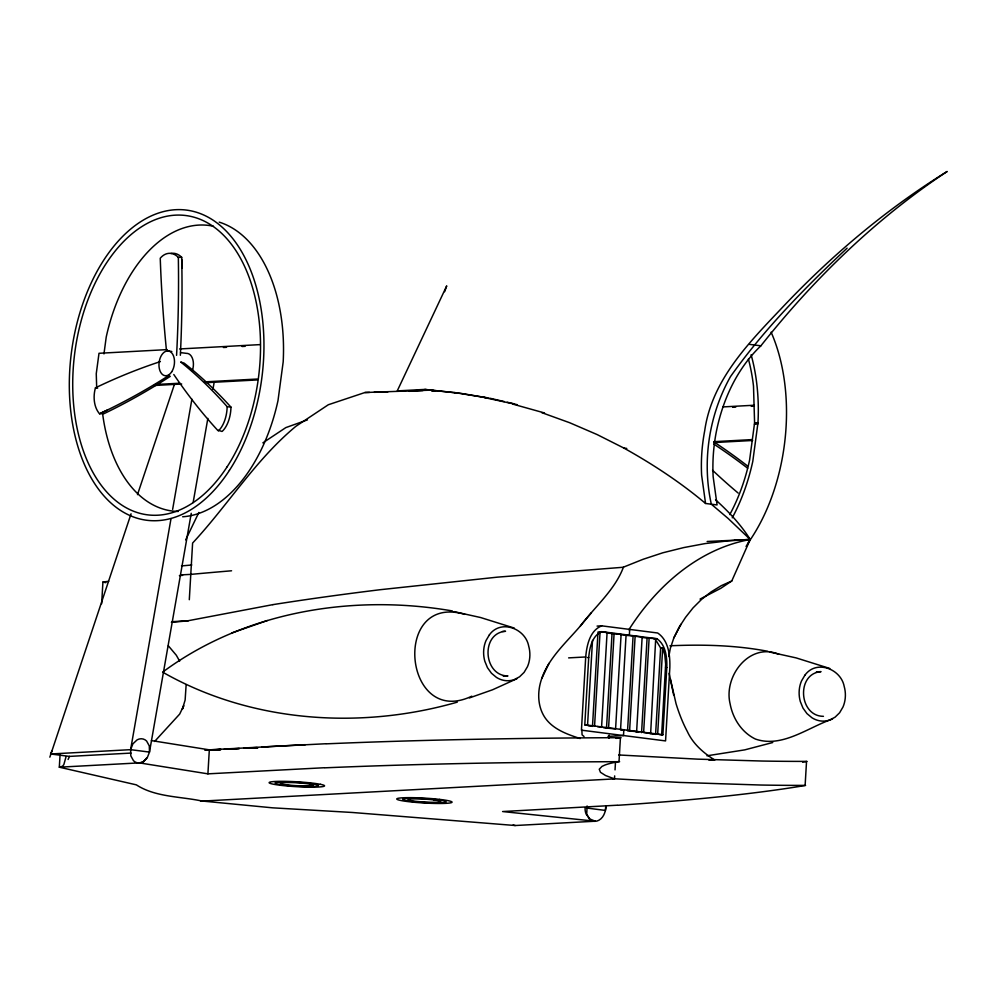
<?xml version="1.0" encoding="UTF-8"?>
<svg xmlns="http://www.w3.org/2000/svg" width="997" height="997" viewBox="0 0 997 997"><rect width="100%" height="100%" fill="white"/><g stroke="black" fill="none" stroke-linecap="round" stroke-linejoin="round"><path stroke-width="1.5" d="M658.98 734.49L661.647 734.826L665.66 664.226L664.8 654.942L662.693 647.838L660.637 647.95L656.475 641.133M661.647 734.826L662.88 734.764L666.806 667.504C667.093 657.434 665.909 644.984 656.936 638.728L601.777 631.674L598.001 632.023L592.492 726.352L588.292 725.816M60.119 753.695L59.322 767.192L136.34 784.851C155.42 797.288 180.494 796.379 202.254 801.09L614.501 778.894L614.675 775.89M101.657 603.746L102.915 582.074A625.755 55.184 3.3 0 1 108.698 581.276M189.305 599.708L192.608 543.053C228.026 504.981 255.519 459.767 295.86 426.33L328.325 404.745L364.939 392.519L430.642 390.151L458.844 393.142M66.089 756.573L63.82 764.649L62.45 766.269L59.322 767.192L139.343 762.879L207.912 773.846L209.32 749.844L151.419 740.584M454.021 611.635L480.604 617.529L514.302 628.085M601.727 625.842C589.713 630.553 586.759 645.495 585.713 656.961L581.438 730.165L665.56 740.921L669.834 667.728C670.158 655.54 668.663 640.423 657.659 632.995L601.727 625.842L597.066 626.091M601.777 631.674C591.956 635.737 589.576 648.025 588.716 657.509L584.79 724.769L662.88 734.764M592.505 640.41L587.545 725.355L584.89 725.006M594.561 726.252L600.069 631.911M606.512 728.146L612.033 633.581L621.106 634.366L615.585 728.932L603.708 727.798M608.581 728.034L614.102 633.469M608.943 738.241L609.117 735.163M615.037 769.896L615.473 762.393M623.835 729.767L623.499 735.549L607.971 736.384M629.693 629.419L629.356 635.201L626.054 635.376L620.533 729.941L623.337 730.303M633.07 636.273L627.549 730.838L636.622 731.624L642.143 637.058L620.446 634.653M629.606 730.726L635.126 636.161M641.569 732.633L647.09 638.068L656.936 638.728M649.147 637.955L643.626 732.521L649.246 733.244M650.642 733.418L655.702 638.79M655.59 734.428L660.637 647.95M657.659 734.315L662.693 647.838M769.534 652.001L796.117 657.895L829.816 668.464M171.023 518.565L130.607 749.669L130.819 755.863L133.498 760.723A11.889 9.359 -75.8 0 0 142.945 761.932L147.17 757.957L149.488 752.087L191.25 513.305M587.096 805.95L586.735 814.2L589.414 819.06A11.889 9.359 -75.8 0 0 598.861 820.269C604.008 817.39 605.59 811.284 606.213 805.825M605.628 807.258L605.403 810.424L586.523 808.006M103.962 353.923L106.218 337.086A143.954 88.434 -82.7 0 1 213.458 226.244M748.423 359.119A143.954 88.434 -82.7 0 1 753.495 386.051L754.592 422.89L749.594 460.128A143.954 88.434 -82.7 0 1 729.792 514.577M751.115 354.745A149.425 91.799 -82.7 0 1 757.982 422.653L752.797 461.312A149.425 91.799 -82.7 0 1 732.247 517.829M668.813 656.549L670.296 648.524L673.847 637.856L679.032 627.362L685.575 617.33L693.027 607.908L701.564 599.396L711.123 591.894L721.28 585.688L731.761 581.002L750.218 539.489C740.833 524.522 728.57 511.573 715.522 499.746M172.631 509.392L191.898 399.199M193.131 502.588L207.85 418.404M212.934 389.316L214.28 381.664M49.85 757.172L131.068 513.804M130.607 749.669L132.925 743.799L137.162 739.824A11.889 9.359 -75.8 0 1 146.596 741.02L149.288 745.893L149.488 752.087L130.607 749.669L50.585 753.981L51.969 750.866M746.068 546.468L750.218 539.489L727.561 540.91L705.116 543.577L683.78 547.577L662.831 552.787L643.127 559.28L623.449 567.143C614.925 589.95 594.997 606.687 580.428 625.904C564.763 644.236 544.661 661.372 539.651 686.16A55.483 43.045 -45.7 0 0 542.306 712.88C549.185 727.935 565.586 733.829 580.204 738.553M137.486 494.649L174.512 384.144M444.637 291.71L446.718 285.877L397.255 390.899L424.884 389.416L458.894 393.117M68.095 759.502L69.466 756.399L131.018 753.084M541.832 678.396L548.986 663.341M185.666 539.863L198.852 512.458M673.822 637.918L681.013 624.247M146.646 757.994L143.456 761.907L139.343 762.879M628.858 629.743C656.275 586.423 698.486 548.811 750.218 539.489L728.097 518.428L711.322 504.208C701.863 461.25 708.979 414.964 730.477 376.629C763.901 329.484 805.003 287.709 847.114 248.141M760.873 345.822C813.851 278.936 875.84 218.63 947.15 171.484C885.373 209.694 829.554 257.089 779.928 310.042C747.089 344.563 711.659 381.265 704.705 430.729A115.54 70.974 -82.7 0 0 701.626 475.158L705.564 503.473L717.08 504.943L713.142 476.641A115.54 70.974 -82.7 0 1 716.232 432.2C722.601 400.034 736.908 368.666 760.873 345.822L749.358 344.351M580.428 625.904L591.371 612.769M154.61 741.469L179.672 714.089L183.76 705.652L182.439 709.004L185.13 700.031L186.152 684.59M731.761 581.002L720.831 588.292L700.044 599.085M464.926 614.376C390.961 592.642 403.548 728.795 471.793 696.18M262.859 442.855L285.827 427.601L307.462 419.887M160.38 361.587A946.028 633.88 -82.3 0 0 95.45 387.833A23.417 15.865 -82 0 0 99.563 413.767L106.966 410.228A911.669 625.293 -81.5 0 0 169.527 375.071M100.909 413.119L106.966 410.228M517.019 678.67L492.593 689.762L469.388 697.937M832.52 719.036C808.056 727.312 782.259 748.311 755.452 739.064C741.668 732.409 732.832 718.575 730.103 703.782C723.373 676.178 749.594 641.918 779.018 654.344M452.376 610.949C353.05 593.738 244.689 611.348 162.636 672.14C251.032 722.626 360.328 730.003 457.262 702.15M267.346 620.52L231.965 632.883M772.762 742.516L744.747 749.869L706.985 755.801M272.854 604.643L188.072 620.745A625.755 55.184 3.3 0 0 172.157 621.692M181.491 565.922L191.773 565M171.397 622.315L188.246 620.832M754.592 422.89L757.982 422.653M623.499 567.243L497.291 577.163L379.907 589.738A1196.088 185.168 0.3 0 0 272.854 604.643M617.155 805.215L502.588 811.546L595.259 821.216L515.237 825.516L352.315 812.48L272.642 807.832L200.497 800.865M266.286 746.778L325.645 743.75M205.93 750.28L220.835 749.482M167.259 349.611L99.002 353.287L96.26 373.688L96.684 387.683M179.672 348.95L260.342 344.601M223.415 347.492L226.518 347.33M242.034 346.495L245.137 346.32M155.183 384.53L179.809 383.209M204.522 381.876L257.114 379.047M153.974 385.503L181.691 384.007M206.379 382.674L257.438 379.932M409.156 391.31L422.965 390.562M431.788 391.136L434.866 390.974M723.037 406.913L754.068 405.243M732.645 407.287L735.749 407.125M751.264 406.29L754.368 406.128M754.417 424.186L757.807 423.999M713.665 441.683L752.349 439.59M713.989 442.568L752.66 440.475M502.451 631.437L505.554 631.275C480.417 633.12 483.308 675.966 507.947 675.941L503.286 676.19M654.082 639.189L656.151 639.089M568.626 657.883L585.713 656.961M587.482 657.584L588.716 657.509M665.572 667.566L666.806 667.504M816.406 671.891L821.054 671.642C795.93 673.486 798.821 716.332 823.447 716.32M204.697 750.093L305.394 744.672M209.32 749.844L221.06 749.445M224.113 749.283L239.317 748.473M243.779 748.224L257.164 747.501M261.625 747.264L267.582 746.94M207.912 773.846L324.237 767.74M707.147 541.483L750.218 539.489A1174.117 188.931 6.8 0 1 748.635 541.67M226.905 749.208L239.18 748.66M248.415 748.249L257.874 747.85L248.166 748.261M210.417 750.018L220.636 749.607M708.979 760.237L714.774 760.063C703.384 752.885 692.99 743.912 687.307 731.437A55.483 16.538 73.9 0 1 676.028 703.608L669.099 673.349M669.934 645.794C702.686 644.361 735.599 645.146 767.889 651.315M364.939 392.519L369.501 392.407M374.074 392.307L387.783 391.983M166.374 349.586A945.642 621.156 88.3 0 1 160.243 258.235A23.417 15.366 89.2 0 1 178.313 257.376L181.691 257.326L181.89 268.28A911.669 598.561 -89.8 0 1 180.357 355.281M618.688 754.966L697.626 759.141L761.995 761.035A299.424 26.408 3.3 0 0 806.536 761.384L805.127 785.387A299.424 26.408 3.3 0 1 760.599 785.025L679.605 782.421L612.744 778.669M167.446 350.932L171.82 351.492M180.557 352.602L186.377 353.349A12.475 7.664 -82.7 0 1 192.359 370.622M424.884 389.416L433.521 390.525M454.57 392.556L488.306 398.04M483.994 397.479L517.356 404.72M513.031 404.171L544.512 412.97M541.633 412.596L569.698 422.74L597.141 434.58L623.885 448.064L626.764 448.438M600.543 631.737L607.086 632.572L601.565 727.149L597.365 726.601M606.425 632.871L612.033 633.581M641.482 637.345L647.09 638.068M635.961 731.923L638.765 732.272M649.982 733.717L654.194 734.253M50.585 753.981L69.466 756.399M230.968 407.162A946.028 477.837 -82.3 0 0 184.171 363.157L180.669 361.973A945.642 477.164 -82.3 0 1 227.154 406.664L230.968 407.162A23.417 12.026 -82.5 0 1 222.082 431.464L217.471 430.081A912.068 477.177 -82.9 0 1 173.79 374.498M95.45 387.833L97.631 388.145M99.563 413.767L104.124 413.593A912.068 625.169 -81.5 0 0 170.263 376.355M460.327 393.292L486.81 397.728M102.915 582.074L105.869 582.684M513.044 825.067L515.237 825.516M489.751 398.214L504.27 401.567M507.174 402.227L514.44 403.897M595.259 821.216L589.937 819.036L586.211 814.237A11.889 10.518 83.7 0 1 585.114 808.081M614.501 778.894L605.565 775.529L600.456 772.289L599.259 769.235L601.989 766.406L604.818 765.085A299.424 26.408 3.3 0 1 619.025 761.571L620.433 737.581A299.424 26.408 3.3 0 0 616.084 738.391M623.885 448.064C652.661 464.091 680.328 482.249 705.564 503.473M584.055 736.534L582.074 734.826L581.849 730.041M168.331 645.782L176.319 655.253L179.647 661.173M670.258 678.857L673.735 695.283M178.313 257.376L178.363 259.332A912.068 598.848 -89.9 0 1 176.569 355.356M181.728 259.32L181.89 268.28M231.566 570.783A1174.117 56.941 -1.6 0 0 190.776 574.384A625.755 55.184 3.3 0 0 181.99 574.845M734.889 540.175A1174.117 56.941 -1.6 0 1 750.218 539.489M714.774 442.494A945.642 674.483 -83.2 0 1 747.526 465.948M713.752 444.051A946.028 674.383 -83.2 0 1 747.675 468.216M738.141 493.041A911.669 635.887 -82.4 0 1 712.531 470.235M771.117 332.175A156.342 96.048 -82.7 0 1 748.373 542.555M805.601 785.424A1599.537 141.1 3.3 0 1 617.729 805.289M806.997 761.434A1599.587 141.1 3.3 0 1 802.61 762.157M227.154 406.664A23.417 12.026 -82.5 0 1 218.281 430.966M170.923 253.487A23.417 15.366 89.2 0 1 181.691 257.326M219.203 222.132A149.425 91.799 -82.7 0 1 283.185 361.899L278.001 400.557A149.425 91.799 -82.7 0 1 182.675 516.77M178.326 511.449A143.954 88.434 -82.7 0 1 102.492 412.696M179.385 575.63A184.52 16.276 3.3 0 1 182.576 575.369M324.91 767.827A1599.537 141.001 3.3 0 1 619.623 761.683M326.318 743.837A1599.587 141.001 3.3 0 1 621.019 737.68M489.39 634.84L486.025 640.56A25.149 19.728 86.9 0 0 484.816 661.21L487.471 667.691L491.446 673.224L496.456 677.412A31.854 24.975 86.9 0 0 514.128 679.667L519.549 676.813L524.098 672.377L527.475 666.669A25.149 19.728 86.9 0 0 528.672 646.019C525.382 628.459 500.743 619.012 489.39 634.84M804.903 675.206L801.526 680.926A25.149 19.728 86.9 0 0 800.329 701.576L802.984 708.069L806.947 713.59L811.969 717.778A31.854 24.975 86.9 0 0 829.629 720.046L835.062 717.192L839.611 712.755L842.976 707.035A25.149 19.728 86.9 0 0 844.185 686.385C840.895 668.825 816.244 659.391 804.903 675.206M439.602 799.395L433.084 798.734A27.742 2.443 3.3 0 0 396.918 799.258A27.742 2.443 3.3 0 0 439.004 803.482A27.742 2.443 3.3 0 0 439.602 799.395M434.069 799.943L430.28 799.544A16.5 1.458 3.3 0 0 407.997 799.719A16.5 1.458 3.3 0 0 432.436 802.298A16.5 1.458 3.3 0 0 434.069 799.943M437.297 799.756L432.337 799.233A21.747 1.919 3.3 0 0 402.763 799.432A21.747 1.919 3.3 0 0 434.817 802.847A21.747 1.919 3.3 0 0 437.297 799.756M314.753 784.19L310.952 783.592A21.747 1.919 3.3 0 0 275.97 782.52A21.747 1.919 3.3 0 0 300.533 786.346A21.747 1.919 3.3 0 0 314.753 784.19M310.528 784.215L307.674 783.767A16.5 1.458 3.3 0 0 281.067 782.932A16.5 1.458 3.3 0 0 299.511 785.835A16.5 1.458 3.3 0 0 310.528 784.215M320.523 784.327L315.974 783.567A27.742 2.443 3.3 0 0 270.636 781.947A27.742 2.443 3.3 0 0 300.022 786.857A27.742 2.443 3.3 0 0 320.523 784.327M171.683 371.819A12.475 7.664 -82.7 0 0 169.428 351.243A12.475 7.664 -82.7 0 0 159.071 366.946A12.475 7.664 -82.7 0 0 171.683 371.819M229.397 470.397A156.342 96.048 -82.7 0 0 199.637 213.333A156.342 96.048 -82.7 0 0 70.837 411.798A156.342 96.048 -82.7 0 0 229.397 470.397M227.191 466.708A150.871 92.684 -82.7 0 0 198.478 218.655A150.871 92.684 -82.7 0 0 74.189 410.166A150.871 92.684 -82.7 0 0 227.191 466.708"/></g></svg>
